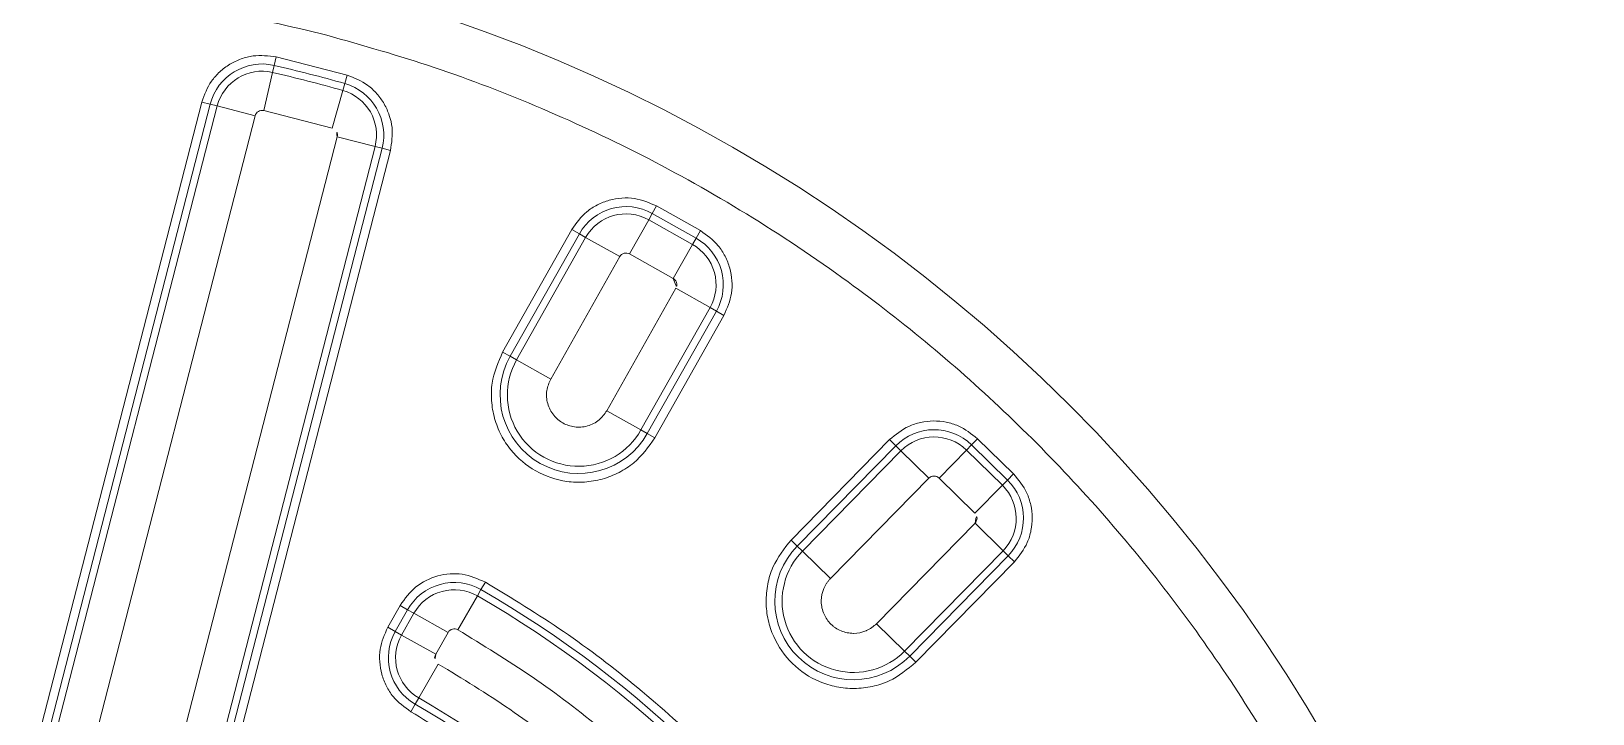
# Model space of a CAD drawing. Header units: metres. Extents: x 859577 to 860336, y 1645916 to 1646650.
# Drawn here: x 859954.1262 to 859954.3135, y 1646454.5618 to 1646454.6437 of the extents above; entities that cross this region are included whole.
import ezdxf

# ---------------------------------------------------------------- set-up
doc = ezdxf.new("R2010")
doc.units = ezdxf.units.M
doc.layers.add('A-ACCESORIOS', color=30, linetype='Continuous', lineweight=20)
doc.layers.add('PISO', color=31, linetype='Continuous', lineweight=15)

# ---------------------------------------------------------------- blocks, each defined once
blk = doc.blocks.new('mu10-3')
at = {"layer": 'A-ACCESORIOS', "linetype": 'Continuous', "ltscale": 20}
for p, q in [((-0.5823421528057793, 0.5167150768602369), (-0.5823421528057793, 0.5156712410792466)), ((-0.5823421528057793, 0.5167150768602369), (-0.5763155641144522, 0.5167150768602369)), ((-0.5823421528054382, 0.5148013779283929), (-0.5823421528054382, 0.5156712410792466)), ((-0.5763155641144522, 0.5156712410792466), (-0.5823421528053245, 0.5156712410792466)), ((-0.57631556411377, 0.5156712410791897), (-0.57631556411377, 0.5167150768602369)), ((-0.57631556411377, 0.5156712410791897), (-0.57631556411377, 0.5148013779283929)), ((-0.5823421528054382, 0.5148013779283929), (-0.57631556411377, 0.5148013779283929)), ((-0.5823421528055519, 0.5101041169138512), (-0.5823421528053245, 0.5148013779283929)), ((-0.57631556411377, 0.5148013779283929), (-0.5763155641142248, 0.5101041169138512)), ((-0.6294065059381637, 0.5097255217697807), (-0.6235852682768268, 0.5112853177000716)), ((-0.6294065059381637, 0.5097255217697807), (-0.6291363413579916, 0.5087172538304685)), ((-0.6233151036967683, 0.5102770497607594), (-0.6291363413575368, 0.5087172538305822)), ((-0.6233151036960862, 0.5102770497609868), (-0.6235852682761447, 0.5112853177002421)), ((-0.6233151036960862, 0.5102770497609868), (-0.623089966546047, 0.5094368264782929)), ((-0.5823421528055519, 0.5101041169138512), (-0.5763155641142248, 0.5101041169138512)), ((-0.6289112042076113, 0.5078770305479452), (-0.6291363413575368, 0.508717253830639)), ((-0.6289112042076113, 0.5078770305478884), (-0.623089966546047, 0.5094368264782361)), ((-0.6276954635967513, 0.5033398248211256), (-0.6289112042074976, 0.5078770305478884)), ((-0.623089966546047, 0.5094368264782361), (-0.6218742259356418, 0.5048996207514733)), ((-0.5887666494486439, 0.5092467444359272), (-0.589810485229691, 0.5092467444359272)), ((-0.589810485229691, 0.4923722960906503), (-0.589810485229691, 0.5092467444351882)), ((-0.5887666494486439, 0.5092467444359272), (-0.5887666494486439, 0.4923722960950272)), ((-0.5887666494486439, 0.5092467444358704), (-0.5878967862979039, 0.5092467444358704)), ((-0.5878967862979039, 0.5092467444359272), (-0.5831995252831348, 0.5092467444356998)), ((-0.5878967860763851, 0.4923722961411841), (-0.5878967862979039, 0.5092467444359272)), ((-0.5831995252831348, 0.4923722961203794), (-0.5831995252831348, 0.5092467444356998)), ((-0.5707609306213044, 0.5092467444358704), (-0.5754581916357893, 0.5092467444363251)), ((-0.5754581916357893, 0.5092467444363251), (-0.5754581916357893, 0.4923722960996315)), ((-0.5707609306213044, 0.5092467444358704), (-0.5707609306213044, 0.4923722960995178)), ((-0.5698910674704507, 0.5092467444359272), (-0.5707609306213044, 0.5092467444358704)), ((-0.5698910674704507, 0.4923722960995747), (-0.5698910674704507, 0.5092467444359272)), ((-0.5698910674704507, 0.5092467444359272), (-0.5688472316894035, 0.5092467444359272)), ((-0.5688472316894035, 0.5092467444362114), (-0.5688472316895172, 0.4923722960644454)), ((-0.6154467343807823, 0.5057342446186794), (-0.6162869576635899, 0.5055091074685834)), ((-0.6154467343807823, 0.5057342446186794), (-0.614438466441527, 0.5060044091987947)), ((-0.6110793057757746, 0.4894347791662881), (-0.6154467343807823, 0.5057342446186794)), ((-0.614438466441527, 0.506004409199079), (-0.6100710378274243, 0.489704943712411)), ((-0.6276954635967513, 0.5033398248211256), (-0.6218742259356418, 0.5048996207514165)), ((-0.6162869576635899, 0.5055091074685834), (-0.6208241633902958, 0.504293366858235)), ((-0.6208241633902958, 0.504293366858235), (-0.6164567347852881, 0.4879939014058436)), ((-0.6162869576635899, 0.5055091074685834), (-0.6119195290584685, 0.4892096420162488)), ((-0.6328389232172071, 0.5010740216654312), (-0.6283017174903875, 0.5022897622761775)), ((-0.6239342888960095, 0.4859902968635765), (-0.6283017174903875, 0.5022897622761775)), ((-0.633679146499901, 0.500848884515392), (-0.6346874144391563, 0.5005787199352767)), ((-0.630319985831818, 0.4842792544741883), (-0.6346874144390426, 0.5005787199346514)), ((-0.633679146499901, 0.500848884515392), (-0.6328389232172071, 0.5010740216654312)), ((-0.633679146499901, 0.500848884515392), (-0.6293117178935859, 0.48454941905851)), ((-0.6284714944089274, 0.4847745563104695), (-0.6328389232172071, 0.5010740216654312)), ((-0.6745298527395676, 0.490572095384266), (-0.6669118290815277, 0.494970363393918)), ((-0.6664118082910591, 0.494054081588672), (-0.6669118290824372, 0.4949703633935201)), ((-0.6664118082910591, 0.4940540815886152), (-0.6659951242982629, 0.4932905134178895)), ((-0.6659951242982629, 0.4932905134178895), (-0.6637450307374024, 0.4891672452957891)), ((-0.6585238763444181, 0.4911919582170299), (-0.6625918237114092, 0.4888433277100148)), ((-0.6577705527577677, 0.491626889792542), (-0.6585238763444181, 0.4911919582170299)), ((-0.6585238763444181, 0.4911919582170299), (-0.5915318735703181, 0.3751584057114883)), ((-0.6577705527577677, 0.491626889792542), (-0.6568665644541056, 0.4921488076829519)), ((-0.5907785499875331, 0.3755933372937079), (-0.6577705527577677, 0.491626889792542)), ((-0.6568665644550151, 0.4921488076843161), (-0.5898745616801193, 0.3761152551774103)), ((-0.5887666494486439, 0.4923722960950272), (-0.589810485229691, 0.4923722960950272)), ((-0.5887666494487576, 0.4923722960950272), (-0.5878967860763851, 0.4923722961411841)), ((-0.5878967860763851, 0.4923722961411841), (-0.5831995252831348, 0.4923722961203794)), ((-0.5707609306213044, 0.492372296099461), (-0.5754581916357893, 0.4923722960996315)), ((-0.569891067470337, 0.4923722960995747), (-0.5707609306213044, 0.4923722960995747)), ((-0.569891067470337, 0.4923722960995747), (-0.5688472316895172, 0.4923722960995747)), ((-0.6739863398131547, 0.4896809237753246), (-0.674529852737578, 0.4905720953855166)), ((-0.6739863398131547, 0.4896809237753246), (-0.67353341237623, 0.4889382807669449)), ((-0.67353341237623, 0.4889382807669449), (-0.671087604216325, 0.4849280085212513)), ((-0.671087604216325, 0.4849280085212513), (-0.6637450307374024, 0.4891672452957891)), ((-0.6119195290584685, 0.4892096420162488), (-0.6164567347852881, 0.4879939014058436)), ((-0.6110793057757178, 0.4894347791662881), (-0.6119195290584685, 0.4892096420162488)), ((-0.6110793057757178, 0.4894347791662881), (-0.6100710378365761, 0.4897049437463465)), ((-0.6625918237114092, 0.4888433277100148), (-0.5955998209370819, 0.3728097752042459)), ((-0.6284714944089274, 0.4847745563104695), (-0.6239342888960095, 0.4859902968635765)), ((-0.6754516342378452, 0.4814187126404477), (-0.6713836868763678, 0.4837673431450753)), ((-0.6043916841054511, 0.3677337906336788), (-0.6713836868763678, 0.4837673431450753)), ((-0.6293117178935859, 0.48454941905851), (-0.6303199858329549, 0.4842792544783947)), ((-0.6293117178936996, 0.4845494190584532), (-0.6284714944089274, 0.4847745563104695)), ((-0.6762049578243818, 0.4809837810649924), (-0.6754516342378452, 0.4814187126404477)), ((-0.6084596314280475, 0.3653851601571887), (-0.6754516342014085, 0.4814187126614797)), ((-0.6762049578242681, 0.4809837810649924), (-0.677108946128044, 0.4804618631745257)), ((-0.610116943353944, 0.3644283106689841), (-0.6771089461284987, 0.4804618631752078)), ((-0.6762049578243818, 0.4809837810649924), (-0.609212955050964, 0.3649502285607014)), ((-0.6122099025505463, 0.4620850660954261), (-0.6124703597571965, 0.463095885160044)), ((-0.6122099025505463, 0.4620850660954829), (-0.6119928548783946, 0.4612427168750628)), ((-0.6119928548783946, 0.461242716875006), (-0.6108207974484117, 0.4566940310846235)), ((-0.61143502465967, 0.4556418731282292), (-0.6159722303864896, 0.4544261325183925)), ((-0.6106550897509919, 0.4527311164225694), (-0.61143502465967, 0.4556418731282292)), ((-0.6178207216086662, 0.453930830788579), (-0.6168124536692972, 0.4542009953686943)), ((-0.617040786699647, 0.4510200740814412), (-0.6178207216086662, 0.453930830788579)), ((-0.6159722303864896, 0.4544261325183925), (-0.6168124536692972, 0.4542009953684669)), ((-0.6168124536692972, 0.4542009953686943), (-0.6160325187603917, 0.4512902386620112)), ((-0.6151922954776978, 0.4515153758121642), (-0.6159722303864896, 0.4544261325183925)), ((-0.6160325187603917, 0.4512902386620112), (-0.6151922954776978, 0.4515153758121642)), ((-0.6151922954776978, 0.4515153758121642), (-0.6106550897509919, 0.4527311164225694)), ((-0.6084422170989114, 0.4475737532170569), (-0.6096131971699492, 0.452122716473923)), ((-0.6160325187603917, 0.4512902386620112), (-0.6170407866997607, 0.4510200740819528)), ((-0.6082253689375534, 0.4467313526139378), (-0.6084422170989114, 0.4475737532170569)), ((-0.6082253689376671, 0.4467313526139947), (-0.6079651511440147, 0.4457204718902403))]:
    blk.add_line(p, q, dxfattribs=at)
blk.add_circle((-0.579328858459462, 0.334475672380961), 0.1928508381295697, dxfattribs=at)
for centre, radius, start, end in [((-0.5823421528053245, 0.5092467444358704), 0.006424496643355576, 90.00000000354999, 179.9999999996776), ((-0.57631556411377, 0.5092467444358704), 0.006424496643344272, 5.797260628997181e-10, 90), ((-0.5823421528053245, 0.5092467444358704), 0.005554633492542867, 90.00000000084026, 180.0000000001302), ((-0.57631556411377, 0.5092467444358704), 0.005554633492530875, 3.875696712644184e-10, 90), ((-0.6216523216095311, 0.5040714625322948), 0.006424496643359662, 14.99999999911749, 104.9999999997716), ((-0.6216523216095311, 0.5040714625322948), 0.005554633492497608, 14.99999999903698, 104.9999999999779), ((-0.5823421528057793, 0.5092467444354725), 0.0008573724783843014, 89.9999999847708, 179.9999999855459), ((-0.5763155641146795, 0.5092467444367799), 0.0008573724788645871, 359.9999999690889, 89.99999997083131), ((-0.6274735592712091, 0.5025116666018903), 0.006424496643329782, 105.0000000034508, 195.0000000001192), ((-0.6274735592712091, 0.5025116666018903), 0.005554633492557846, 105.0000000004464, 195.0000000000386), ((-0.6274735592706975, 0.5025116666027998), 0.0008573724786482422, 105.0000000248343, 195.0000000250396), ((-0.6633343300576939, 0.4884146414707402), 0.006424496643351783, 30.00000000000341, 118.621577261034), ((-0.579328858459462, 0.334475672380961), 0.1817930384712022, 118.621577261034, 121.3784227389266), ((-0.579328858459462, 0.334475672380961), 0.180923175320416, 118.621577261034, 121.3784227389266), ((-0.6633343300576939, 0.4884146414707402), 0.005554633492457046, 30.00000000000341, 118.621577261034), ((-0.5793288584595757, 0.4923722960996315), 0.009437790989211632, 180.0000000277486, 359.9999999998079), ((-0.5793288584595757, 0.4923722960996315), 0.008567927838299577, 179.9999997219953, 359.9999999998079), ((-0.670641180524683, 0.4841960293866805), 0.006424496643328883, 121.3784227389266, 210.0000000000033), ((-0.670641180524683, 0.4841960293866805), 0.00555463349249554, 121.3784227389266, 210.0000000000033), ((-0.6633343300584897, 0.4884146414709676), 0.0008573724786048334, 29.99999997851894, 118.6215772178348), ((-0.6201955118352771, 0.4869920991146159), 0.009437790989215045, 195.0000000279028, 14.99999999977162), ((-0.6201955118352771, 0.4869920991146159), 0.008567927838288832, 194.9999997221898, 14.99999999977162), ((-0.6706411805244556, 0.48419602938759), 0.0008573724843853264, 121.3784227836176, 210.0000000221211), ((-0.579328858459462, 0.334475672380961), 0.1317775414275667, 75.55092944653032, 104.4490705534697), ((-0.579328858459462, 0.334475672380961), 0.1309076782767651, 75.55092944653032, 104.4490705534697), ((-0.6106068664405484, 0.4558637774548515), 0.006424496643325834, 104.449070557334, 194.9999999990368), ((-0.6106068664405484, 0.4558637774548515), 0.005554633492476255, 104.4490705536711, 195.0000000001192), ((-0.610606866441401, 0.4558637774534873), 0.0008573724790100135, 104.4490704791679, 194.9999999634408), ((-0.6098269315316998, 0.4529530207485664), 0.005554633492526734, 195.0000000000386, 284.4355004289658), ((-0.6098269315318134, 0.4529530207486232), 0.0008573724780548925, 195.0000000031237, 284.4355004349622), ((-0.6098269315316998, 0.4529530207485664), 0.006424496643353382, 195.0000000007126, 284.4355004287635), ((-0.579328858459462, 0.334475672380961), 0.1167851169459317, 75.56449957103419, 104.4355004289658), ((-0.579328858459462, 0.334475672380961), 0.1159152537950907, 75.56449957103419, 104.4355004289658)]:
    blk.add_arc(centre, radius, start, end, dxfattribs=at)
for points, knots in [([(-0.4859167337404529, 0.1726811263246759), (-0.4820816737418454, 0.1750030824181863), (-0.4743143961795226, 0.1797058191347105), (-0.4632198501205949, 0.1879069478158044), (-0.4524845906992141, 0.1970604354579564), (-0.4422792568729506, 0.2072319845981383), (-0.433245082829842, 0.2177514547104806), (-0.4253627817860774, 0.2284087615797716), (-0.4185710213526477, 0.2390108277091372), (-0.4124582136598178, 0.2501449366232578), (-0.4070806469033528, 0.261751047016844), (-0.402488449521627, 0.273762471131306), (-0.3987275118732327, 0.286083488688746), (-0.3958240706950846, 0.2986342705279981), (-0.3937952409868899, 0.3113325544254621), (-0.3926492907211241, 0.3240725322895059), (-0.3923760987091214, 0.3367713505420511), (-0.3929567671231666, 0.349348927213839), (-0.3944546273126548, 0.3625195018374257), (-0.3970177059496223, 0.3761472829188506), (-0.4007736893436231, 0.3900564064117589), (-0.4054802963896122, 0.4033591741373357), (-0.4110370801636805, 0.4159806595196756), (-0.4173945099324783, 0.427968357310931), (-0.4245974091347193, 0.4394678443161979), (-0.4327493902575839, 0.4505907669306453), (-0.4419165772270617, 0.4613182337209878), (-0.4520843507155519, 0.4715257473567362), (-0.462604825690164, 0.4805593412606868), (-0.4732619011245447, 0.4884417759190569), (-0.4838640263998855, 0.4952335022063608), (-0.4949981192704627, 0.5013463191592109), (-0.5066042340231434, 0.5067238834064369), (-0.5186156569490663, 0.5113160814445905), (-0.5309366748714979, 0.5150770189951572), (-0.5434874564442111, 0.5179804599064823), (-0.5561857410429525, 0.520009290777125), (-0.568925716386218, 0.5211552366896512), (-0.5816245439042973, 0.5214284447450268), (-0.5942020864225128, 0.5208477171768209), (-0.607372794688672, 0.5193500884605555), (-0.6209999955424905, 0.5167860048549073), (-0.6349112991790093, 0.5130337975277257), (-0.6482061626523432, 0.508313567334767), (-0.6608560246623938, 0.5028059338316666), (-0.6688125246918162, 0.498430536167632), (-0.672740983178528, 0.4962702184372461)], [0, 0, 0, 0, 0.02291043124393885, 0.04640127627856701, 0.07043889536440066, 0.09498252486860069, 0.119987007813452, 0.1412571413465029, 0.1627018157893435, 0.1843088610492793, 0.2061448528974916, 0.2280462251742267, 0.2499999996147193, 0.271952791039605, 0.2938541685496897, 0.315691138189361, 0.3372972159685447, 0.3587419054823087, 0.3800129914506221, 0.4050168025324468, 0.4295600826501582, 0.4535976939681217, 0.4770894055705903, 0.4999999997767688, 0.5229099078263222, 0.5464012767191548, 0.5704388958051743, 0.5949825253142079, 0.6199870082600594, 0.6412571417913685, 0.6627018162343636, 0.6843088614958872, 0.7061448533414497, 0.7280462256163862, 0.7500000000613233, 0.7719527914840741, 0.7938541689949458, 0.8156911386359668, 0.8372972164167378, 0.8587419059311827, 0.8800129918972291, 0.9050168029778312, 0.9295600830954692, 0.9535976944176974, 0.9770892313843613, 0.9999999999999999, 0.9999999999999999, 0.9999999999999999, 0.9999999999999999]), ([(-0.589810485229691, 0.5092467444351882), (-0.5897107233195698, 0.5101862331762277), (-0.5895572578251063, 0.5116314651711491), (-0.5886259747136933, 0.5133702130713118), (-0.5876620985272893, 0.5145666901569825), (-0.5864656214416755, 0.5155305663436138), (-0.584726873541797, 0.516461849455311), (-0.5832816415467619, 0.5166153149500587), (-0.5823421528057793, 0.5167150768602369)], [0, 0, 0, 0, 0.2394568443934597, 0.3683606602370907, 0.499999999999275, 0.63163933976157, 0.7605431556055434, 1, 1, 1, 1]), ([(-0.5763155641144522, 0.5167150768602369), (-0.5753760753734127, 0.5166153149502293), (-0.5739308433783776, 0.5164618494556521), (-0.5721920954782718, 0.5155305663442391), (-0.5709956183926579, 0.5145666901577215), (-0.5700317422059697, 0.5133702130721645), (-0.5691004590942725, 0.5116314651721154), (-0.5689469935995817, 0.5101862331772509), (-0.5688472316894035, 0.5092467444362114)], [0, 0, 0, 0, 0.2394568443941331, 0.3683606602380355, 0.5000000000003405, 0.6316393397625916, 0.7605431556063404, 1, 1, 1, 1]), ([(-0.6235852682768268, 0.5112853177000716), (-0.6226519715560244, 0.5114321126735035), (-0.6212162648542972, 0.5116579299537989), (-0.6192957295465362, 0.5112084006160558), (-0.6178905519147406, 0.510587038771007), (-0.6166498479558413, 0.5096808001677005), (-0.6153002764755797, 0.5082423324712977), (-0.6147779866259953, 0.506886065355161), (-0.614438466441527, 0.506004409199079)], [0, 0, 0, 0, 0.2394568443936314, 0.3683606602373635, 0.4999999999995928, 0.6316393397618905, 0.7605431556058097, 1, 1, 1, 1]), ([(-0.6346874144390426, 0.5005787199346514), (-0.6348342094124177, 0.501512016655397), (-0.6350600266927131, 0.5029477233570105), (-0.6346104973550268, 0.5048682586648283), (-0.633989135509978, 0.5062734362966239), (-0.6330828969066715, 0.5075141402554095), (-0.6316444292103256, 0.508863711735728), (-0.6302881620943026, 0.5093860015854261), (-0.6294065059381637, 0.5097255217697807)], [0, 0, 0, 0, 0.2394568443944407, 0.3683606602381969, 0.5000000000002571, 0.6316393397622699, 0.7605431556059095, 1, 1, 1, 1]), ([(-0.6218742259356418, 0.5048996207514165), (-0.6217671020887678, 0.5049164014129133), (-0.6216015855295041, 0.5049423291352468), (-0.621380958615191, 0.5048908804338339), (-0.621220429820255, 0.5048190922406093), (-0.6210782029220354, 0.5047160260124315), (-0.6209234132035135, 0.5045506356507872), (-0.6208631907243216, 0.5043945309285505), (-0.6208241633902958, 0.504293366858235)], [0, 0, 0, 0, 0.2394429600874879, 0.3699622084903349, 0.5000002166971276, 0.6305192480160328, 0.7605570399125433, 1, 1, 1, 1]), ([(-0.672740983178528, 0.4962702184372461), (-0.6765760431772492, 0.4939482623437357), (-0.6843433207395719, 0.4892455256272115), (-0.6954378667984997, 0.4810443969461744), (-0.7061731262198805, 0.4718909093039656), (-0.7163784600462577, 0.4617193601637837), (-0.7254126340892526, 0.4511998900514413), (-0.7332949351330171, 0.4405425831822072), (-0.7400866955664469, 0.4299405170527848), (-0.7461995032592768, 0.4188064081386642), (-0.7515770700158555, 0.4072002977451348), (-0.7561692673974107, 0.3951888736306159), (-0.7599302050458618, 0.382867856073176), (-0.7628336462241236, 0.3703170742339807), (-0.764862475932091, 0.3576187903365167), (-0.7660084261980842, 0.3448788124724729), (-0.7662816182099732, 0.3321799942198709), (-0.765700949795928, 0.3196024175481398), (-0.7642030896064398, 0.3064318429244963), (-0.7616400109694155, 0.2928040618430714), (-0.7578840275755283, 0.2788949383502199), (-0.7531774205294823, 0.2655921706245863), (-0.7476206367554141, 0.2529706852422464), (-0.74126320698673, 0.2409829874510478), (-0.7340603077843184, 0.2294835004457241), (-0.7259083266615107, 0.2183605778312767), (-0.7167411396920329, 0.2076331110409342), (-0.7065733662035427, 0.1974255974051857), (-0.6960528912290442, 0.1883920035012352), (-0.6853958157945499, 0.1805095688429219), (-0.6747936905193228, 0.1737178425556181), (-0.6636595976486319, 0.1676050256027111), (-0.6520534828959512, 0.1622274613555419), (-0.6400420599700851, 0.1576352633173883), (-0.6277210420475399, 0.1538743257667647), (-0.6151702604749971, 0.1509708848554965), (-0.6024719758761421, 0.148942053984797), (-0.5897320005328766, 0.1477961080722707), (-0.5770331730147973, 0.147522900016952), (-0.5644556304966386, 0.1481036275851579), (-0.5512849222305363, 0.1496012563013664), (-0.5376577213765472, 0.1521653399070146), (-0.5237464177401989, 0.1559175472342531), (-0.5104515542666945, 0.1606377774272119), (-0.4978016922568145, 0.1661454109303122), (-0.4898451922272216, 0.17052080859429), (-0.4859167337404529, 0.1726811263246759)], [0, 0, 0, 0, 0.02291043124393901, 0.04640127627856701, 0.07043889536440079, 0.09498252486860091, 0.119987007813452, 0.141257141346503, 0.1627018157893436, 0.1843088610492794, 0.2061448528974917, 0.2280462251742267, 0.2499999996147195, 0.271952791039605, 0.2938541685496898, 0.3156911381893611, 0.3372972159685447, 0.3587419054823088, 0.3800129914506222, 0.4050168025324468, 0.4295600826501583, 0.4535976939681217, 0.4770894055705904, 0.4999999997767688, 0.5229099078263222, 0.546401276719155, 0.5704388958051744, 0.594982525314208, 0.6199870082600594, 0.6412571417913686, 0.6627018162343637, 0.6843088614958872, 0.7061448533414498, 0.7280462256163863, 0.7500000000613232, 0.771952791484074, 0.7938541689949458, 0.8156911386359668, 0.8372972164167378, 0.8587419059311827, 0.8800129918972293, 0.9050168029778312, 0.9295600830954692, 0.9535976944176973, 0.9770892313843614, 1, 1, 1, 1]), ([(-0.6669118290815277, 0.494970363393918), (-0.6660522930896491, 0.4953290082317494), (-0.6647311129221407, 0.4958802759521745), (-0.662789638960021, 0.4959092318696321), (-0.6613003164055158, 0.495656109473714), (-0.6598970139901894, 0.495096739336816), (-0.6582545635274073, 0.4940611158202728), (-0.6574136485651252, 0.4929025498270221), (-0.6568665644550151, 0.4921488076843161)], [0, 0, 0, 0, 0.2397864522094414, 0.3685722389887701, 0.4999999999999892, 0.6314277610111974, 0.760213547790534, 1, 1, 1, 1]), ([(-0.5688472316895172, 0.4923722960644454), (-0.5689872451595193, 0.4910538403615874), (-0.5692026303341322, 0.4890256368478276), (-0.5705096640162992, 0.4865846331816783), (-0.571862441300766, 0.4849077309606855), (-0.5735416684080406, 0.4835462432117765), (-0.5759819596930811, 0.4822801198906745), (-0.5793288584729339, 0.4816375027633626), (-0.582675757251252, 0.4822801198989737), (-0.5851160485330524, 0.4835462432262716), (-0.58679527563703, 0.4849077309793302), (-0.5881480529171768, 0.4865846332037336), (-0.5894550865933184, 0.4890256368731229), (-0.5896704717629859, 0.4910538403873943), (-0.589810485229691, 0.4923722960906503)], [0, 0, 0, 0, 0.119728422211876, 0.1841803301285231, 0.2500000000001695, 0.3158196698718155, 0.3802715777884619, 0.5000000000003371, 0.6197284222121218, 0.6841803301286574, 0.7500000000001699, 0.81581966987168, 0.880271577788216, 1, 1, 1, 1]), ([(-0.5754581916357893, 0.4923722960996315), (-0.5755048634661648, 0.4918845502878639), (-0.5755520030235743, 0.4913919164771414), (-0.5757464205839824, 0.4909063723976033), (-0.5759465661133731, 0.4904222692434246), (-0.5762576201070146, 0.489965476693385), (-0.5769746091551724, 0.4892570416889157), (-0.5776398357043604, 0.4888255353993145), (-0.5783773466244497, 0.4886117920160586), (-0.5787350896488306, 0.4885449079013142), (-0.5789325977198132, 0.4885181662227183), (-0.5791627881535533, 0.4885036058322498), (-0.5797681146522109, 0.4884935844480651), (-0.5805681152402258, 0.4886466026292169), (-0.5814690121907802, 0.4891133723567691), (-0.5818838032705003, 0.4894519342527701), (-0.5820964006738905, 0.4896661031306735), (-0.5824613569732264, 0.490042019551197), (-0.5828817502106176, 0.4907060386750004), (-0.5830893041575109, 0.4914203575442571), (-0.5831559823172938, 0.4917779974962286), (-0.58319019189355, 0.4920192977737656), (-0.5831962947780767, 0.4922501150986704), (-0.5831995252831348, 0.4923722960995747)], [0, 0, 0, 0, 0.1197690981895309, 0.1209693775348988, 0.1295474292523536, 0.2495951373414068, 0.2532237944963451, 0.379305348290906, 0.439488027927037, 0.4425973361998714, 0.4694610440060632, 0.4887889034824253, 0.4996961483297112, 0.6194652465182452, 0.6846570947697139, 0.7497956232616975, 0.750925191117675, 0.7594123251357779, 0.8796187211365247, 0.9397605337360154, 0.942841050951129, 0.9697434427554644, 0.9999999999999999, 0.9999999999999999, 0.9999999999999999, 0.9999999999999999]), ([(-0.6771089461284987, 0.4804618631752078), (-0.6774881639170758, 0.4813125229839557), (-0.678071054018119, 0.4826200597001389), (-0.6781467050609535, 0.4845602752835134), (-0.6779294826022237, 0.4860552558926656), (-0.6774040317504273, 0.4874716082572377), (-0.6764082182095876, 0.4891384960706091), (-0.6752702162759192, 0.4900070377985344), (-0.6745298527395676, 0.490572095384266)], [0, 0, 0, 0, 0.2397864522107681, 0.3685722389896203, 0.4999999999999822, 0.6314277610103338, 0.7602135477891966, 1, 1, 1, 1]), ([(-0.6100710378274243, 0.489704943712411), (-0.6098650390081275, 0.4883951751455697), (-0.609548147414273, 0.4863803352054674), (-0.6101788667658639, 0.4836842215127035), (-0.6110515350504215, 0.4817143338243), (-0.6123211649224913, 0.4799646216890778), (-0.6143506084693513, 0.4781100466137218), (-0.6174171428876889, 0.4766230849878639), (-0.6208163204090056, 0.4763775643297095), (-0.6235011576123384, 0.47696895169139), (-0.6254755454002634, 0.4778494319187416), (-0.6272162421448115, 0.4791190705615236), (-0.6291105179673195, 0.481138613839903), (-0.629843501762025, 0.4830419622113595), (-0.630319985831818, 0.4842792544741883)], [0, 0, 0, 0, 0.1197284222119019, 0.1841803301285538, 0.2500000000002026, 0.3158196698718508, 0.3802715777885042, 0.5000000000004055, 0.6197284222121999, 0.684180330128716, 0.7500000000002052, 0.8158196698716894, 0.880271577788208, 1, 1, 1, 1]), ([(-0.6164567347852881, 0.4879939014058436), (-0.6163809819449284, 0.4875103166432382), (-0.6162639958670297, 0.4867635105243835), (-0.6164960317747727, 0.4857672166945122), (-0.6168200852453651, 0.4850436009595569), (-0.6172846608423583, 0.4843980406886317), (-0.618035213788346, 0.4837138970483466), (-0.6191693954687594, 0.4831625766484535), (-0.6204275009495746, 0.4830729291620059), (-0.6214195678767283, 0.4832902194457915), (-0.622144839409259, 0.4836171518015249), (-0.6227870778294005, 0.484081732588038), (-0.623486094082466, 0.4848285765069136), (-0.6237581024975043, 0.4855336219471837), (-0.6239342888852093, 0.4859902968233882)], [0, 0, 0, 0, 0.1197214725453647, 0.1848873975501646, 0.2500000240028424, 0.3151659249980333, 0.3802785274597885, 0.5000000000051613, 0.6197214725495592, 0.6848873975540625, 0.7500000240040618, 0.8151659249979342, 0.8802785274572368, 1, 1, 1, 1]), ([(-0.6124703597575945, 0.4630958851599303), (-0.6088588577226233, 0.463934005504143), (-0.6016199748806912, 0.4656139311750849), (-0.5905211557432608, 0.4669707813863511), (-0.5793290508344171, 0.4674604762558374), (-0.5681368540538756, 0.4669707731502513), (-0.5570380185745307, 0.4656140329241794), (-0.549798951223579, 0.4639340393669613), (-0.5461873571616138, 0.4630958851599303)], [0, 0, 0, 0, 0.1659797180059382, 0.3326892027453983, 0.4999999924162997, 0.6673021266179081, 0.8340159573470841, 1, 1, 1, 1]), ([(-0.6108207974484117, 0.4566940310846235), (-0.6073889573903557, 0.4574904690845756), (-0.6005101976464289, 0.4590868446614991), (-0.5899637877229225, 0.4603760533322543), (-0.5793286660844501, 0.4608413818895656), (-0.5686936363180166, 0.4603760615683541), (-0.5581472427361973, 0.4590867429124614), (-0.5512686675017449, 0.4574904352217573), (-0.5478369194706829, 0.4566940310846235)], [0, 0, 0, 0, 0.1659843794625086, 0.3326981002172604, 0.5000000079808624, 0.6673110246040007, 0.8340201717160605, 1, 1, 1, 1]), ([(-0.5490445197491454, 0.452122716473923), (-0.5523448888565099, 0.4528878979826345), (-0.558960094097074, 0.4544216151402907), (-0.5691020001227685, 0.45566019136254), (-0.5793290508423752, 0.4561072426627675), (-0.5895560096778922, 0.4556601995915912), (-0.5996978993919697, 0.4544215134815772), (-0.6063129201008337, 0.4528878641498295), (-0.6096131971699492, 0.452122716473923)], [0, 0, 0, 0, 0.1659859472970839, 0.3326994868410662, 0.5000000082840086, 0.6673100022902654, 0.8340187856011085, 1, 1, 1, 1]), ([(-0.60796515114464, 0.4457204718900698), (-0.6088943346773021, 0.4455830918779498), (-0.6103232424729867, 0.4453718275115079), (-0.612228362092651, 0.4458317344518719), (-0.6136203715548731, 0.4464567068920928), (-0.6148487599284636, 0.4473618825090853), (-0.6161855558259504, 0.4487950509875986), (-0.6167037910816475, 0.4501433248250351), (-0.617040786699647, 0.4510200740814412)], [0, 0, 0, 0, 0.2395925132936385, 0.3684477802023258, 0.4999999999998653, 0.6315522197974179, 0.7604074867061648, 1, 1, 1, 1]), ([(-0.5506925657734314, 0.4457204718897856), (-0.5538132474235908, 0.4464439807310328), (-0.560068279911718, 0.4478941675217811), (-0.5696582566493475, 0.4490654491523856), (-0.5793286660766057, 0.4494881636610444), (-0.5889991673877262, 0.4490654409235049), (-0.598589160436859, 0.447894269180324), (-0.6048443774562884, 0.4464440145640083), (-0.60796515114464, 0.4457204718900698)], [0, 0, 0, 0, 0.1659813470149555, 0.3326897243539418, 0.4999999912393843, 0.6673002404265878, 0.8340136477137541, 1, 1, 1, 1])]:
    blk.add_open_spline(points, degree=3, knots=knots, dxfattribs=at)
blk.add_open_spline([(-0.6178207216086662, 0.453930830788579), (-0.6179657653610775, 0.4549113229347199), (-0.6182558528658433, 0.4568723072269449), (-0.617209516033256, 0.4597182624437437), (-0.6152457091882866, 0.4620286183771327), (-0.6133954762345866, 0.4627401295656455), (-0.6124703597575945, 0.4630958851599303)], degree=3, dxfattribs=at)

msp = doc.modelspace()

# ---------------------------------------------------------------- linework, layer by layer
at = {"layer": 'PISO'}
msp.add_circle((859954.2940526693, 1646453.818140181), 0.9231527500999477, dxfattribs=at)

# ---------------------------------------------------------------- block references
at = {"layer": 'A-ACCESORIOS', "rotation": 315.5821386310157}
msp.add_blockref('mu10-3', (859954.2940526693, 1646453.818140181), dxfattribs=at)

doc.saveas('drawing.dxf')
